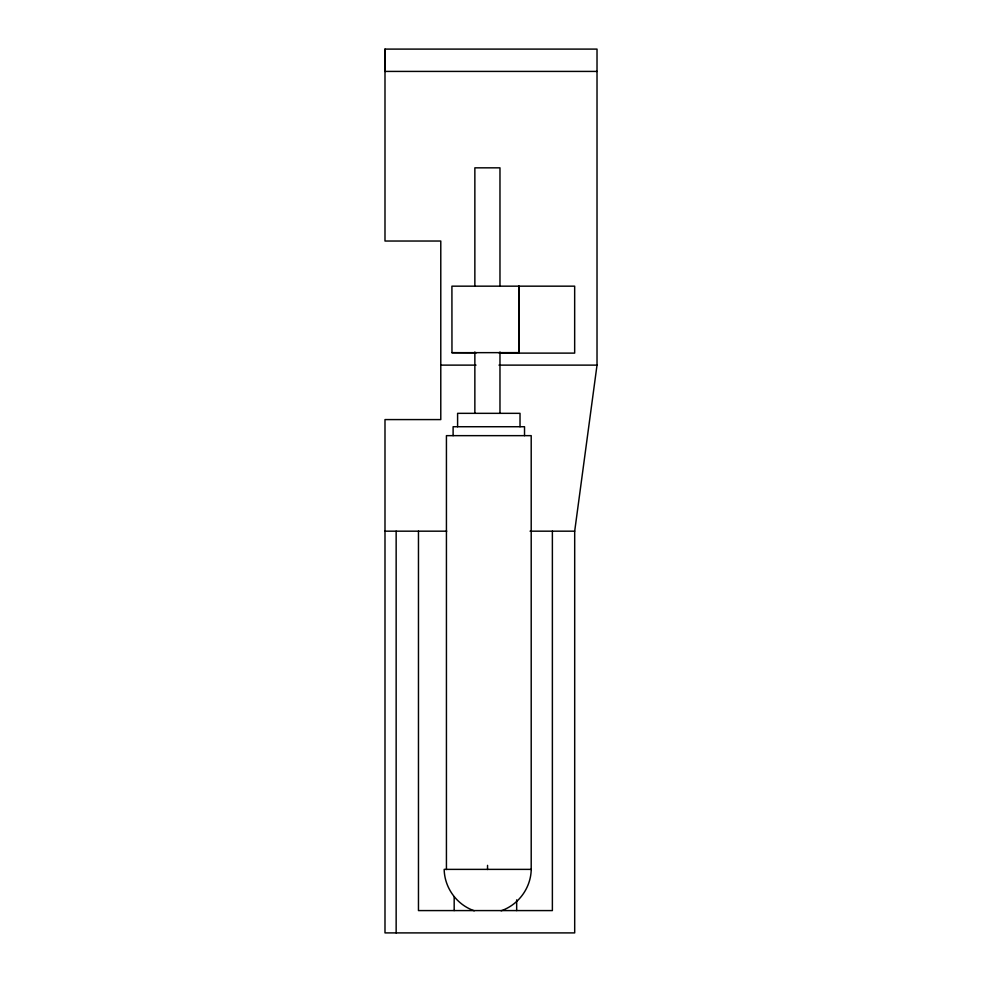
<?xml version="1.0" encoding="UTF-8"?>
<svg xmlns="http://www.w3.org/2000/svg" width="982" height="982" viewBox="0 0 982 982"><rect width="100%" height="100%" fill="white"/><g stroke="black" fill="none" stroke-linecap="round" stroke-linejoin="round"><path stroke-width="1.47" d="M384.993 49.1L384.993 241.032L440.783 241.032L440.783 419.584L384.993 419.584L384.993 932.9L574.691 932.9L574.691 531.176L597.019 365.12L597.019 49.1L384.993 49.1L384.993 71.416L597.019 71.416M518.901 352.624L451.966 352.685L451.916 286.167L574.666 286.167L574.666 353.115L518.877 353.115L518.877 286.167L518.877 353.115L499.102 352.968M501.151 910.78C518.631 904.741 530.894 887.863 531.225 869.377L444.171 869.377C444.515 887.863 456.777 904.741 474.257 910.78M440.783 365.12L476.012 365.12M498.991 365.12L597.019 365.12M384.993 531.176L446.736 531.176M530.059 531.176L574.691 531.176M476.282 352.808L451.966 352.685M552.375 531.176L552.375 910.584L418.467 910.584L418.467 531.176M531.201 869.512L531.201 435.652L446.429 435.652L446.429 869.512M524.523 435.652L524.523 426.728L453.107 426.728L453.107 435.652M520.018 426.728L520.018 413.336L457.6 413.336L457.6 426.728M516.667 899.868L516.667 910.584M499.973 285.983L499.973 167.836L474.858 167.836L474.858 285.983M499.973 351.961L499.973 413.336M474.858 351.961L474.858 413.336M454.175 896.812L454.175 910.584M396.151 531.176L396.151 932.9M487.538 869.512A42.41 1.264 90 0 1 487.551 865.363"/></g></svg>
